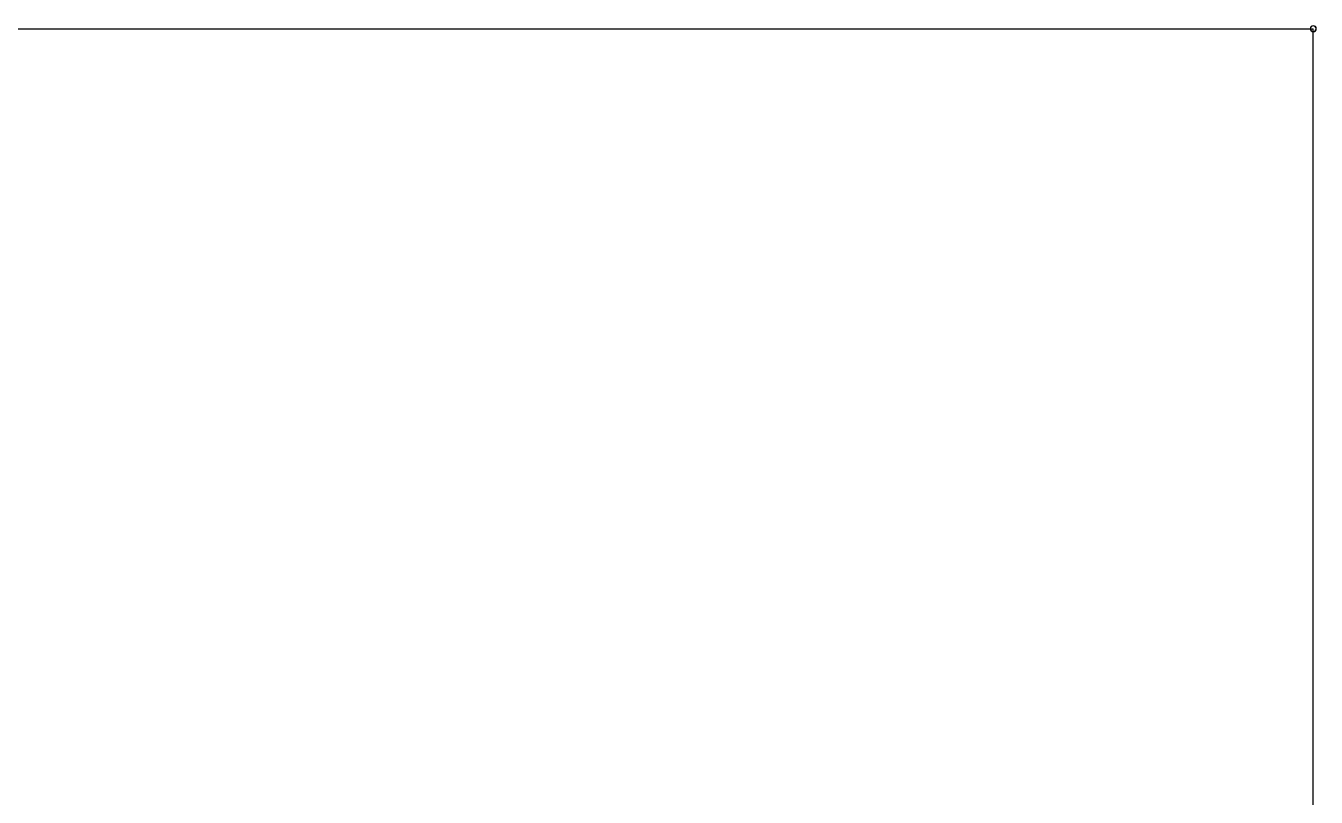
# Model space of a CAD drawing. Header units: millimetres. Extents: x -16.3 to 57, y -39.6 to 27.9.
# Drawn here: x 43.71 to 54.53, y 21.41 to 27.88 of the extents above; entities that cross this region are included whole.
import ezdxf

# ---------------------------------------------------------------- set-up
doc = ezdxf.new("R2010")
doc.units = ezdxf.units.MM
doc.header["$MEASUREMENT"] = 0
doc.layers.add('Mechanical1', color=6, linetype='Continuous')

msp = doc.modelspace()

# ---------------------------------------------------------------- linework, layer by layer
at = {"layer": 'Mechanical1'}
for p in [(-16.268, 27.858), (54.501, -37.132), (54.501, 20.528)]:
    msp.add_line(p, (54.501, 27.858), dxfattribs=at)
for centre, start, end in [((54.501, 27.858), 0, 180), ((54.501, 27.858), 0, 180), ((54.501, 27.858), 0, 180), ((54.501, 27.858), 180, 0), ((54.501, 27.858), 180, 0), ((54.501, 27.858), 180, 0), ((54.502, 27.858), 0, 180), ((54.502, 27.858), 180, 0)]:
    msp.add_arc(centre, 0.025, start, end, dxfattribs=at)

doc.saveas('drawing.dxf')
